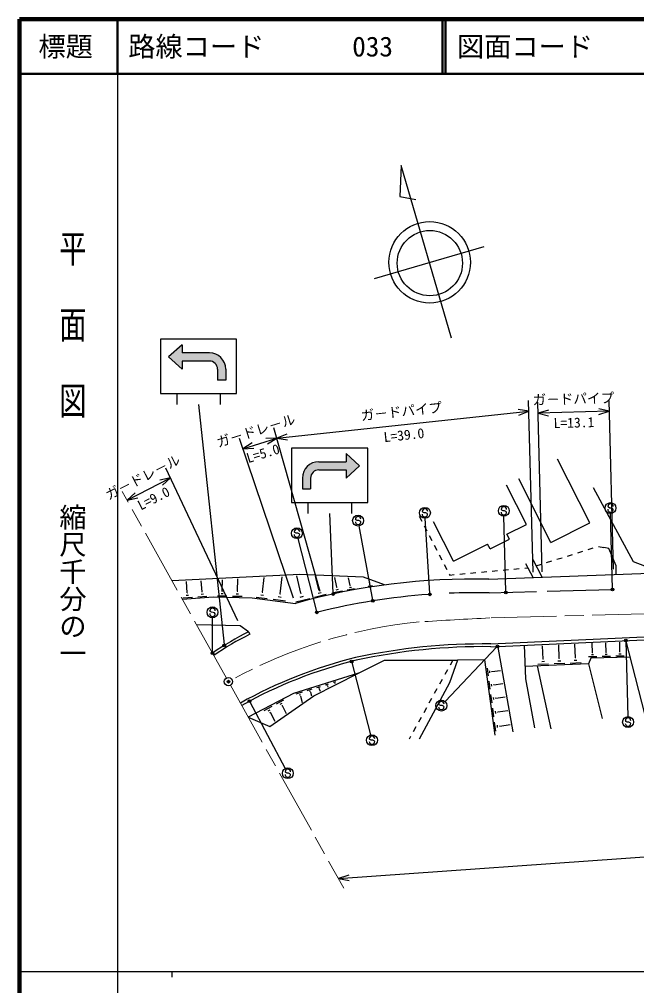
# Model space of a CAD drawing. Units: millimetres on the paper. Extents: x 40 to 680, y 20 to 380.
# Drawn here: x 40 to 153.4, y 202.4 to 380 of the extents above; entities that cross this region are included whole.
import ezdxf
from ezdxf.enums import TextEntityAlignment as Align

# ---------------------------------------------------------------- set-up
doc = ezdxf.new("R2010")
doc.units = ezdxf.units.MM
doc.header["$PDMODE"] = 32
doc.header["$PDSIZE"] = 0.5
doc.linetypes.add('CHAIN', pattern=[18.5, 12, -1.5, 3.5, -1.5])
for name, color, linetype, lineweight in [('S-BGD', 7, 'Continuous', 25), ('S-BMK', 2, 'CHAIN', 13), ('S-BMK-SRVR', 3, 'Continuous', 25), ('S-STR-STRC', 7, 'Continuous', 25), ('S-TTL', 2, 'Continuous', 140), ('S-TTL-BAND', 7, 'Continuous', 25), ('S-TTL-LINE', 7, 'Continuous', 50)]:
    doc.layers.add(name, color=color, linetype=linetype, lineweight=lineweight)
doc.layers.add('S-OTRS', color=6, linetype='Continuous')
doc.layers.add('S-TTL-TXT', color=7, linetype='Continuous')
doc.styles.add('@ＭＳ ゴシック', font='')
doc.styles.add('ＭＳ ゴシック', font='')
doc.styles.get('@ＭＳ ゴシック').set_extended_font_data('@MS Gothic')
doc.styles.get('ＭＳ ゴシック').set_extended_font_data('MS Gothic')

msp = doc.modelspace()

# ---------------------------------------------------------------- hatches: boundary and pattern name
at = {"layer": 'S-STR-STRC'}
for points in [[(74.91, 318.706), (69.91, 318.706), (69.91, 320.206), (67.41, 317.956), (69.91, 315.706), (69.91, 317.206), (74.91, 317.206, -0.41421), (76.41, 315.706), (76.41, 313.706), (77.91, 313.706), (77.91, 315.706, 0.41421)], [(95, 298.705), (100, 298.705), (100, 300.205), (102.5, 297.955), (100, 295.705), (100, 297.205), (95, 297.205, 0.41421), (93.5, 295.705), (93.5, 293.705), (92, 293.705), (92, 295.705, -0.41421)]]:
    msp.add_hatch(color=256, dxfattribs=at).paths.add_polyline_path(points)

# ---------------------------------------------------------------- linework, layer by layer
at = {"layer": 'S-BGD'}
for p, q in [((110.132, 353.11), (109.903, 347.453)), ((119.378, 321.432), (110.132, 353.11)), ((109.903, 347.453), (112.852, 346.912)), ((105.248, 332.399), (125.389, 338.278)), ((144.762, 287.467), (138.851, 299.147)), ((137.624, 283.854), (131.713, 295.535)), ((133.136, 287.186), (129.482, 294.406)), ((152.809, 280.313), (145.471, 293.929)), ((113.437, 288.663), (113.898, 287.775)), ((114.359, 286.888), (114.82, 286)), ((119.752, 280.413), (116.098, 287.632)), ((129.567, 285.38), (133.136, 287.186)), ((137.624, 283.854), (144.762, 287.467)), ((115.28, 285.113), (115.741, 284.225)), ((126.449, 282.682), (130.018, 284.488)), ((130.018, 284.488), (129.567, 285.38)), ((116.202, 283.338), (116.663, 282.45)), ((119.752, 280.413), (125.998, 283.574)), ((126.449, 282.682), (125.998, 283.574)), ((144.466, 282.581), (145.419, 282.884)), ((146.378, 283.112), (147.366, 282.96)), ((148.276, 282.751), (147.366, 282.96)), ((149.593, 279.557), (148.276, 282.751)), ((117.123, 281.563), (117.584, 280.675)), ((136.055, 277.478), (134.344, 280.648)), ((138.748, 280.763), (139.701, 281.066)), ((140.654, 281.369), (141.607, 281.672)), ((142.56, 281.975), (143.513, 282.278)), ((118.045, 279.788), (118.506, 278.9)), ((128.84, 278.791), (129.836, 278.884)), ((130.831, 278.977), (131.827, 279.07)), ((132.823, 279.163), (133.411, 279.218)), ((134.385, 277.414), (133.024, 279.936)), ((134.936, 279.551), (135.889, 279.854)), ((136.842, 280.157), (137.795, 280.46)), ((149.645, 278), (149.593, 279.557)), ((157.889, 278.317), (152.809, 280.313)), ((91.524, 277.973), (68.054, 276.814)), ((80.047, 274.89), (80.104, 277.16)), ((84.65, 274.706), (84.989, 277.404)), ((87.895, 274.436), (88.289, 277.567)), ((91.731, 274.56), (90.948, 277.699)), ((103.232, 277.456), (91.524, 277.973)), ((95.004, 275.157), (94.393, 277.606)), ((98.327, 275.636), (97.974, 277.445)), ((100.752, 275.949), (100.482, 277.334)), ((107.085, 276.048), (103.232, 277.456)), ((118.967, 278.013), (119.038, 277.875)), ((119.038, 277.875), (119.879, 277.953)), ((120.875, 278.046), (121.87, 278.139)), ((122.866, 278.232), (123.862, 278.325)), ((124.857, 278.418), (125.853, 278.512)), ((126.252, 277.101), (167.225, 278.676)), ((126.849, 278.605), (127.844, 278.698)), ((70.848, 274.616), (70.692, 276.694)), ((73.55, 274.802), (73.398, 276.828)), ((77.264, 274.909), (77.316, 277.022)), ((98.275, 275.625), (98.379, 275.646)), ((100.205, 275.136), (101.565, 275.402)), ((100.648, 275.576), (100.988, 275.642)), ((100.709, 275.941), (100.794, 275.957)), ((104.039, 275.836), (104.864, 275.962)), ((104.388, 276.312), (104.309, 276.829)), ((104.316, 276.09), (104.523, 276.121)), ((104.362, 276.308), (104.414, 276.316)), ((69.945, 273.426), (75.578, 273.85)), ((70.047, 273.685), (71.779, 273.815)), ((70.664, 274.167), (71.097, 274.199)), ((70.794, 274.612), (70.902, 274.62)), ((72.765, 273.889), (74.463, 274.017)), ((73.37, 274.362), (73.794, 274.394)), ((73.497, 274.798), (73.603, 274.806)), ((75.578, 273.85), (82.754, 273.671)), ((76.392, 274.08), (78.092, 274.037)), ((77.04, 274.489), (77.465, 274.478)), ((77.21, 274.91), (77.317, 274.907)), ((79.124, 274.012), (80.925, 273.967)), ((79.81, 274.445), (80.261, 274.434)), ((79.991, 274.891), (80.103, 274.889)), ((82.754, 273.671), (90.7, 272.672)), ((83.518, 273.827), (85.529, 273.574)), ((84.335, 274.235), (84.838, 274.171)), ((84.587, 274.714), (84.712, 274.698)), ((87.538, 273.901), (88.109, 273.829)), ((87.824, 274.445), (87.966, 274.427)), ((90.76, 272.944), (93.347, 273.59)), ((91.569, 273.833), (92.215, 273.994)), ((91.65, 274.54), (91.811, 274.58)), ((94.189, 273.8), (96.361, 274.342)), ((94.868, 274.546), (95.411, 274.681)), ((94.936, 275.14), (95.072, 275.174)), ((97.656, 274.639), (99.324, 274.964)), ((98.2, 275.178), (98.617, 275.259)), ((126.317, 274.602), (134.973, 274.829)), ((136.972, 274.882), (148.818, 275.192)), ((86.61, 273.438), (88.893, 273.151)), ((80.544, 268.541), (72.556, 268.748)), ((82.093, 267.426), (80.544, 268.541)), ((82.093, 267.426), (82.316, 266.978)), ((126.569, 265.206), (167.528, 267.08)), ((126.577, 264.705), (167.542, 266.58)), ((127.859, 264.615), (130.662, 249.089)), ((132.693, 264.985), (132.977, 258.785)), ((136.184, 262.438), (136.089, 264.891)), ((139.158, 262.559), (139.062, 265.027)), ((142.141, 262.68), (142.045, 265.163)), ((145.261, 263.603), (145.219, 265.364)), ((147.784, 263.663), (147.743, 265.424)), ((150.308, 263.736), (150.265, 265.539)), ((156.637, 245.426), (151.44, 265.696)), ((146.038, 262.862), (144.519, 262.826)), ((145.459, 263.228), (145.08, 263.219)), ((145.308, 263.604), (145.213, 263.602)), ((148.561, 262.922), (147.043, 262.886)), ((147.983, 263.288), (147.603, 263.279)), ((147.832, 263.664), (147.737, 263.662)), ((151.099, 262.981), (149.553, 262.945)), ((150.51, 263.354), (150.123, 263.345)), ((150.356, 263.738), (150.259, 263.735)), ((102.311, 259.861), (107.05, 262.217)), ((107.05, 262.217), (120.453, 262.202)), ((120.453, 262.202), (119.036, 258.037)), ((119.596, 262.203), (119.111, 261.328)), ((125.504, 262.308), (120.453, 262.202)), ((127.367, 248.461), (125.504, 262.308)), ((144.563, 261.525), (132.872, 261.072)), ((135.12, 261.159), (137.597, 249.592)), ((137.209, 261.49), (135.236, 261.414)), ((136.45, 261.955), (135.957, 261.936)), ((136.246, 262.441), (136.123, 262.436)), ((140.188, 261.606), (138.205, 261.529)), ((139.425, 262.073), (138.929, 262.053)), ((139.22, 262.561), (139.096, 262.556)), ((143.177, 261.722), (141.183, 261.644)), ((142.41, 262.191), (141.912, 262.172)), ((142.204, 262.682), (142.079, 262.677)), ((144.961, 262.587), (144.563, 261.525)), ((144.563, 261.525), (147.069, 251.506)), ((152.194, 262.757), (144.961, 262.587)), ((102.311, 259.861), (90.365, 256.132)), ((94.094, 255.648), (102.311, 259.861)), ((118.627, 260.453), (118.143, 259.578)), ((126.157, 259.327), (125.966, 260.748)), ((126.44, 259.908), (126.393, 260.263)), ((126.778, 260.089), (126.766, 260.177)), ((126.772, 260.133), (128.376, 260.349)), ((96.244, 257.705), (96.775, 257.871)), ((96.485, 257.635), (96.617, 257.676)), ((96.576, 257.517), (96.609, 257.528)), ((96.592, 257.523), (96.678, 257.25)), ((97.707, 258.162), (98.111, 258.288)), ((97.89, 258.108), (97.991, 258.139)), ((97.959, 258.019), (97.985, 258.026)), ((97.972, 258.022), (98.001, 257.928)), ((119.036, 258.037), (113.454, 247.731)), ((117.659, 258.703), (117.175, 257.828)), ((126.487, 256.877), (126.288, 258.352)), ((126.781, 257.48), (126.731, 257.849)), ((127.131, 257.668), (127.119, 257.76)), ((127.125, 257.714), (128.811, 257.941)), ((132.977, 258.785), (134.598, 249.8)), ((90.365, 256.132), (82.043, 251.753)), ((90.826, 256.014), (92.026, 256.388)), ((91.37, 255.854), (91.67, 255.948)), ((92.887, 256.657), (93.764, 256.931)), ((93.284, 256.54), (93.504, 256.609)), ((93.435, 256.347), (93.49, 256.364)), ((93.462, 256.355), (93.682, 255.653)), ((94.65, 257.208), (95.319, 257.416)), ((94.953, 257.119), (95.12, 257.171)), ((95.068, 256.971), (95.11, 256.984)), ((95.089, 256.978), (95.235, 256.51)), ((116.691, 256.953), (116.206, 256.078)), ((126.824, 254.37), (126.618, 255.903)), ((86.014, 250.055), (94.094, 255.648)), ((87.261, 254.217), (88.581, 254.911)), ((87.93, 254.147), (88.26, 254.321)), ((91.576, 255.59), (91.651, 255.613)), ((91.613, 255.601), (91.967, 254.467)), ((115.722, 255.203), (115.238, 254.328)), ((127.129, 254.997), (127.078, 255.38)), ((127.493, 255.192), (127.48, 255.288)), ((127.487, 255.24), (129.255, 255.478)), ((84.961, 253.007), (86.421, 253.774)), ((85.701, 252.93), (86.066, 253.122)), ((86.029, 252.637), (86.121, 252.685)), ((86.075, 252.661), (86.947, 251.003)), ((88.227, 253.882), (88.31, 253.926)), ((88.268, 253.904), (89.034, 252.448)), ((114.754, 253.454), (114.27, 252.579)), ((127.169, 251.808), (126.955, 253.397)), ((127.486, 252.457), (127.432, 252.855)), ((127.863, 252.66), (127.85, 252.759)), ((127.856, 252.709), (129.71, 252.959)), ((82.043, 251.753), (86.014, 250.055)), ((113.786, 251.704), (113.301, 250.829)), ((127.521, 249.186), (127.299, 250.835)), ((112.817, 249.954), (112.333, 249.079)), ((127.85, 249.86), (127.795, 250.272)), ((128.241, 250.07), (128.228, 250.173)), ((128.235, 250.122), (130.175, 250.383)), ((111.849, 248.204), (111.573, 247.705)), ((98.603, 222.086), (310.46, 237.236)), ((100.493, 222.74), (98.603, 222.086)), ((98.603, 222.086), (100.567, 221.707))]:
    msp.add_line(p, q, dxfattribs=at)
for centre, radius in [((115.359, 335.35), 7.493), ((115.395, 335.197), 5.995)]:
    msp.add_circle(centre, radius, dxfattribs=at)
for centre, radius, start, end in [((123.296, 155.938), 121.2, 88.60253, 105.6017), ((123.784, 155.487), 119.142, 94.11669, 104.07966), ((123.784, 155.487), 119.142, 88.78177, 92.31327), ((105.858, 219.588), 53.416, 116.4167, 124.55879), ((105.858, 219.588), 52.916, 116.4167, 124.71969), ((125.231, 154.488), 110.726, 89.30766, 102.24491), ((125.231, 154.488), 110.226, 89.30016, 102.24118), ((122.266, 179.694), 85.5, 103.88643, 119.17032), ((122.266, 179.694), 85, 103.89125, 119.17032)]:
    msp.add_arc(centre, radius, start, end, dxfattribs=at)
at = {"layer": 'S-BMK'}
for p, q in [((78.034, 258.934), (58.903, 293.206)), ((175.671, 271.295), (126.438, 270.004)), ((78.765, 257.624), (99.578, 220.34))]:
    msp.add_line(p, q, dxfattribs=at)
for centre, radius, start, end in [((236.271, -1764.887), 2037.853, 93.08954, 93.45504), ((122.266, 179.694), 90, 95.61562, 118.69286)]:
    msp.add_arc(centre, radius, start, end, dxfattribs=at)
at = {"layer": 'S-BMK-SRVR'}
msp.add_circle((78.4, 258.279), 0.75, dxfattribs=at)
msp.add_point((78.4, 258.279), dxfattribs=at)
at = {"layer": 'S-OTRS'}
msp.add_point((78.4, 258.279), dxfattribs=at)
at = {"layer": 'S-STR-STRC'}
for p, q in [((65.91, 321.206), (65.91, 312.596)), ((79.91, 321.206), (65.91, 321.206)), ((69.91, 320.206), (67.41, 317.956)), ((69.91, 320.206), (69.91, 318.706)), ((79.91, 311.206), (79.91, 321.206)), ((67.41, 317.956), (69.91, 315.706)), ((74.91, 318.706), (69.91, 318.706)), ((74.91, 317.206), (69.91, 317.206)), ((69.91, 317.206), (69.91, 315.706)), ((76.41, 315.706), (76.41, 313.706)), ((77.91, 315.706), (77.91, 313.706)), ((65.91, 312.589), (65.91, 311.206)), ((77.91, 313.706), (76.41, 313.706)), ((65.91, 311.206), (79.91, 311.206)), ((68.91, 311.206), (68.91, 309.206)), ((76.91, 311.206), (76.91, 309.206)), ((72.91, 309.206), (77.612, 265.083)), ((134.359, 278.413), (133.531, 309.975)), ((136.029, 278.477), (135.212, 309.627)), ((149.119, 278.981), (148.306, 309.97)), ((87.285, 303.029), (133.583, 307.976)), ((133.583, 307.976), (131.608, 308.285)), ((131.718, 307.256), (133.583, 307.976)), ((137.182, 308.195), (135.264, 307.627)), ((148.359, 307.971), (135.264, 307.627)), ((135.264, 307.627), (137.209, 307.161)), ((148.359, 307.971), (146.414, 308.438)), ((146.441, 307.403), (148.359, 307.971)), ((95.269, 274.879), (86.739, 304.953)), ((89.151, 303.749), (87.285, 303.029)), ((90.378, 273.619), (80.409, 302.982)), ((81.052, 301.088), (87.285, 303.029)), ((82.743, 302.157), (81.052, 301.088)), ((87.285, 303.029), (85.287, 302.949)), ((85.594, 301.96), (87.285, 303.029)), ((87.285, 303.029), (89.261, 302.719)), ((81.052, 301.088), (83.05, 301.168)), ((90, 301.205), (90, 292.596)), ((104, 301.205), (90, 301.205)), ((100, 300.205), (102.5, 297.955)), ((100, 300.205), (100, 298.705)), ((104, 291.205), (104, 301.205)), ((95, 298.705), (100, 298.705)), ((80.119, 269.446), (66.934, 297.523)), ((95, 297.205), (100, 297.205)), ((102.5, 297.955), (100, 295.705)), ((100, 297.205), (100, 295.705)), ((59.793, 291.613), (67.784, 295.713)), ((67.784, 295.713), (65.829, 295.291)), ((66.301, 294.37), (67.784, 295.713)), ((92, 295.705), (92, 293.705)), ((93.5, 295.705), (93.5, 293.705)), ((92, 293.705), (93.5, 293.705)), ((61.275, 292.955), (59.793, 291.613)), ((59.793, 291.613), (61.748, 292.034)), ((90, 292.589), (90, 291.205)), ((90, 291.205), (104, 291.205)), ((93, 291.205), (93, 289.205)), ((101, 291.205), (101, 289.205)), ((114.098, 289.447), (113.999, 289.565)), ((128.588, 289.818), (128.489, 289.936)), ((128.833, 289.678), (128.588, 289.818)), ((129.134, 289.676), (128.833, 289.678)), ((129.379, 289.564), (129.134, 289.676)), ((129.485, 289.428), (129.379, 289.564)), ((148.179, 290.331), (148.08, 290.449)), ((148.424, 290.192), (148.179, 290.331)), ((148.725, 290.19), (148.424, 290.192)), ((148.97, 290.078), (148.725, 290.19)), ((149.076, 289.942), (148.97, 290.078)), ((97.632, 274.54), (97, 289.205)), ((101.815, 288.019), (101.716, 288.137)), ((102.06, 287.88), (101.815, 288.019)), ((102.361, 287.878), (102.06, 287.88)), ((102.606, 287.766), (102.361, 287.878)), ((102.712, 287.63), (102.606, 287.766)), ((114.343, 289.307), (114.098, 289.447)), ((114.644, 289.305), (114.343, 289.307)), ((115.372, 274.482), (114.552, 288.308)), ((114.889, 289.193), (114.644, 289.305)), ((114.995, 289.057), (114.889, 289.193)), ((129.373, 274.832), (129.01, 288.678)), ((148.964, 275.346), (148.601, 289.191)), ((104.917, 273.278), (102.393, 286.896)), ((90.592, 285.698), (90.493, 285.817)), ((90.837, 285.559), (90.592, 285.698)), ((91.138, 285.557), (90.837, 285.559)), ((91.383, 285.445), (91.138, 285.557)), ((94.618, 271.159), (91.232, 284.588)), ((91.489, 285.309), (91.383, 285.445)), ((75.079, 271.161), (74.979, 271.279)), ((75.324, 271.022), (75.079, 271.161)), ((75.625, 271.019), (75.324, 271.022)), ((75.474, 263.67), (75.474, 270.02)), ((75.87, 270.907), (75.625, 271.019)), ((75.976, 270.771), (75.87, 270.907)), ((127.73, 264.654), (118.196, 254.607)), ((151.407, 265.692), (151.77, 251.846)), ((101.026, 262.044), (104.522, 248.488)), ((82.324, 254.554), (88.843, 242.335)), ((117.113, 254.022), (117.013, 254.14)), ((117.358, 253.883), (117.113, 254.022)), ((117.658, 253.881), (117.358, 253.883)), ((117.903, 253.769), (117.658, 253.881)), ((118.009, 253.633), (117.903, 253.769)), ((151.401, 250.987), (151.302, 251.105)), ((151.646, 250.848), (151.401, 250.987)), ((151.947, 250.846), (151.646, 250.848)), ((152.192, 250.734), (151.947, 250.846)), ((152.298, 250.598), (152.192, 250.734)), ((104.377, 247.66), (104.277, 247.778)), ((104.622, 247.52), (104.377, 247.66)), ((104.922, 247.518), (104.622, 247.52)), ((105.168, 247.406), (104.922, 247.518)), ((105.273, 247.27), (105.168, 247.406)), ((88.919, 241.593), (88.819, 241.711)), ((89.164, 241.454), (88.919, 241.593)), ((89.464, 241.451), (89.164, 241.454)), ((89.71, 241.339), (89.464, 241.451)), ((89.816, 241.203), (89.71, 241.339))]:
    msp.add_line(p, q, dxfattribs=at)
for centre, radius in [((114.493, 289.306), 1), ((128.983, 289.677), 1), ((148.575, 290.191), 1), ((102.211, 287.879), 1), ((90.988, 285.558), 1), ((148.968, 275.196), 0.15), ((148.968, 275.196), 0.12), ((148.968, 275.196), 0.09), ((97.639, 274.39), 0.15), ((97.639, 274.39), 0.12), ((97.639, 274.39), 0.09), ((97.639, 274.39), 0.06), ((97.639, 274.39), 0.03), ((115.381, 274.332), 0.15), ((115.381, 274.332), 0.12), ((115.381, 274.332), 0.09), ((115.381, 274.332), 0.06), ((115.381, 274.332), 0.03), ((129.377, 274.682), 0.15), ((129.377, 274.682), 0.12), ((129.377, 274.682), 0.09), ((129.377, 274.682), 0.06), ((129.377, 274.682), 0.03), ((148.968, 275.196), 0.06), ((148.968, 275.196), 0.03), ((75.474, 271.02), 1), ((104.945, 273.13), 0.15), ((104.945, 273.13), 0.12), ((104.945, 273.13), 0.09), ((104.945, 273.13), 0.06), ((104.945, 273.13), 0.03), ((94.655, 271.013), 0.15), ((94.655, 271.013), 0.12), ((94.655, 271.013), 0.09), ((94.655, 271.013), 0.06), ((94.655, 271.013), 0.03), ((77.628, 264.934), 0.15), ((77.628, 264.934), 0.12), ((77.628, 264.934), 0.09), ((77.628, 264.934), 0.06), ((77.628, 264.934), 0.03), ((127.833, 264.763), 0.15), ((127.833, 264.763), 0.12), ((127.833, 264.763), 0.09), ((127.833, 264.763), 0.06), ((127.833, 264.763), 0.03), ((151.403, 265.842), 0.15), ((151.403, 265.842), 0.12), ((151.403, 265.842), 0.09), ((151.403, 265.842), 0.06), ((151.403, 265.842), 0.03), ((75.474, 263.52), 0.15), ((75.474, 263.52), 0.12), ((75.474, 263.52), 0.09), ((75.474, 263.52), 0.06), ((75.474, 263.52), 0.03), ((101.037, 262), 0.15), ((101.037, 262), 0.12), ((101.037, 262), 0.09), ((101.037, 262), 0.06), ((101.037, 262), 0.03), ((82.253, 254.686), 0.15), ((82.253, 254.686), 0.12), ((82.253, 254.686), 0.09), ((82.253, 254.686), 0.06), ((82.253, 254.686), 0.03), ((117.508, 253.882), 1), ((151.796, 250.847), 1), ((104.772, 247.519), 1), ((89.314, 241.452), 1)]:
    msp.add_circle(centre, radius, dxfattribs=at)
for centre, radius, start, end in [((74.91, 315.706), 3, 0, 90), ((74.91, 315.706), 1.5, 0, 90), ((95, 295.705), 3, 90, 180), ((95, 295.705), 1.5, 90, 180), ((114.499, 289.561), 0.5, 359.55488, 179.55488), ((128.989, 289.932), 0.5, 359.55488, 179.55488), ((148.576, 289.946), 0.5, 179.55488, 359.55488), ((148.58, 290.446), 0.5, 359.55488, 179.55488), ((102.216, 288.133), 0.5, 359.55488, 179.55488), ((114.495, 289.061), 0.5, 179.55488, 359.55488), ((128.985, 289.432), 0.5, 179.55488, 359.55488), ((90.993, 285.813), 0.5, 359.55488, 179.55488), ((102.212, 287.633), 0.5, 179.55488, 359.55488), ((90.989, 285.313), 0.5, 179.55488, 359.55488), ((75.479, 271.275), 0.5, 359.55488, 179.55488), ((75.476, 270.775), 0.5, 179.55488, 359.55488), ((117.513, 254.137), 0.5, 359.55488, 179.55488), ((117.509, 253.637), 0.5, 179.55488, 359.55488), ((151.798, 250.601), 0.5, 179.55488, 359.55488), ((151.802, 251.101), 0.5, 359.55488, 179.55488), ((104.773, 247.274), 0.5, 179.55488, 359.55488), ((104.777, 247.774), 0.5, 359.55488, 179.55488), ((89.319, 241.707), 0.5, 359.55488, 179.55488), ((89.316, 241.207), 0.5, 179.55488, 359.55488)]:
    msp.add_arc(centre, radius, start, end, dxfattribs=at)
for p in [(148.968, 275.196), (97.639, 274.39), (115.381, 274.332), (129.377, 274.682), (104.945, 273.13), (94.655, 271.013), (77.628, 264.934), (127.833, 264.763), (151.403, 265.842), (75.474, 263.52), (101.037, 262), (82.253, 254.686)]:
    msp.add_point(p, dxfattribs=at)
at = {"layer": 'S-TTL'}
for p, q in [((40, 380), (40, 20)), ((680, 380), (40, 380))]:
    msp.add_line(p, q, dxfattribs=at)
at = {"layer": 'S-TTL-BAND'}
for p, q in [((58, 370), (58, 20)), ((40, 205), (579, 205)), ((68, 205), (68, 204))]:
    msp.add_line(p, q, dxfattribs=at)
at = {"layer": 'S-TTL-LINE'}
for p, q in [((58, 380), (58, 370)), ((117.75, 380), (117.75, 370)), ((118.25, 380), (118.25, 370)), ((40, 370), (680, 370))]:
    msp.add_line(p, q, dxfattribs=at)

# ---------------------------------------------------------------- texts
at = {"layer": 'S-STR-STRC', "style": 'ＭＳ ゴシック'}
for s, rotation, p in [('ガ－ドパイプ', 1.502, (141.785, 308.799)), ('ガ－ドパイプ', 6.098, (110.328, 306.497)), ('ガ－ドレ－ル', 17.294, (83.871, 303.013)), ('ガ－ドレ－ル', 27.162, (63.332, 294.552))]:
    msp.add_text(s, height=1.833, rotation=rotation, dxfattribs=at).set_placement(p, align=Align.BOTTOM_CENTER)
at = {"layer": 'S-STR-STRC', "style": '@ＭＳ ゴシック'}
for s, rotation, p in [('L=13.1', 1.502, (141.838, 306.799)), ('L=39.0', 6.098, (110.54, 304.508)), ('L=5.0', 17.294, (84.466, 301.104)), ('L=9.0', 27.163, (64.245, 292.773))]:
    msp.add_text(s, height=1.833, rotation=rotation, dxfattribs=at).set_placement(p, align=Align.TOP_CENTER)
at = {"layer": 'S-TTL-BAND', "style": '@ＭＳ ゴシック', "width": 1.4}
msp.add_text('平  面  図', height=3.666, rotation=270, dxfattribs=at).set_placement((49.777, 306.475), align=Align.MIDDLE_RIGHT)
at = {"layer": 'S-TTL-BAND', "style": '@ＭＳ ゴシック'}
msp.add_text('縮尺千分の一', height=3.666, rotation=270, dxfattribs=at).set_placement((49.777, 261.03), align=Align.MIDDLE_RIGHT)
at = {"layer": 'S-TTL-TXT', "style": 'ＭＳ ゴシック'}
msp.add_text('標題', height=3.666, dxfattribs=at).set_placement((48.5, 375), align=Align.MIDDLE_CENTER)
for s, p in [('路線コード', (60, 375)), ('033', (101.142, 375)), ('図面コード', (120.38, 375))]:
    msp.add_text(s, height=3.666, dxfattribs=at).set_placement(p, align=Align.MIDDLE_LEFT)

doc.saveas('drawing.dxf')
